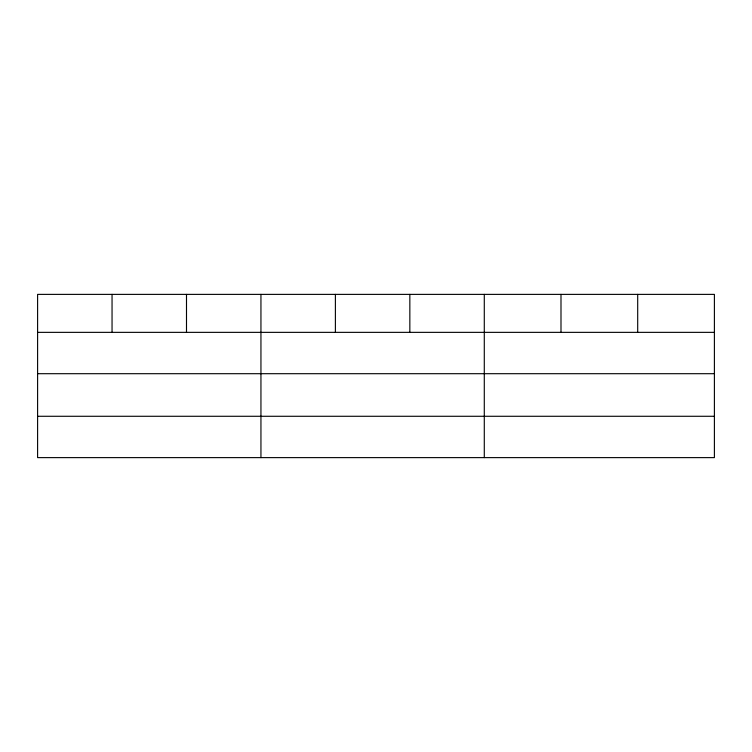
<?xml version="1.0" encoding="UTF-8"?>
<svg xmlns="http://www.w3.org/2000/svg" width="752" height="752" viewBox="0 0 752 752"><rect width="100%" height="100%" fill="white"/><g stroke="black" fill="none" stroke-linecap="round" stroke-linejoin="round"><path stroke-width="1.13" d="M714.4 373.697L714.4 294.38L37.6 294.38L37.6 457.62L714.4 457.62L714.4 373.697L37.6 373.697M37.6 332.356L714.4 332.356M37.6 416.279L714.4 416.279M637.696 294.38L637.696 332.356M560.992 294.38L560.992 332.356M484.288 294.38L484.288 457.62M409.84 294.38L409.84 332.356M335.392 294.38L335.392 332.356M260.944 294.38L260.944 457.62M186.496 294.38L186.496 332.356M112.048 294.38L112.048 332.356"/></g></svg>
